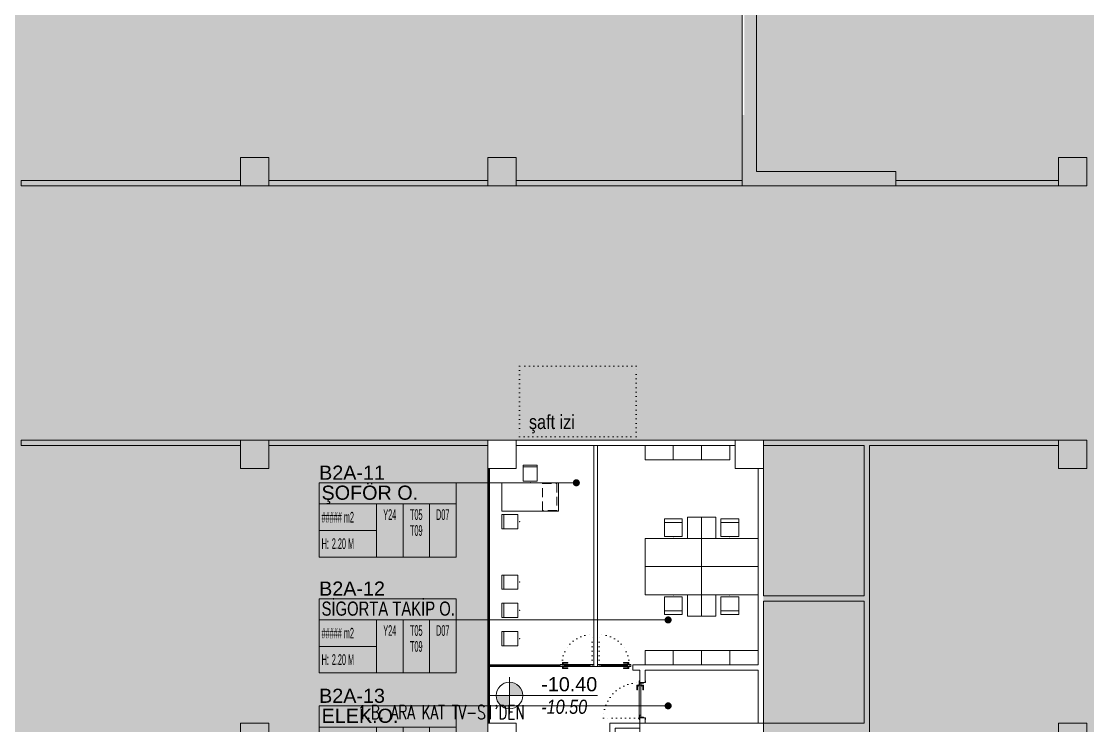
# Model space of a CAD drawing. Header units: metres. Extents: x -17582 to 152404, y -4219 to 29421.
# Drawn here: x 30340 to 33357, y 3273 to 5265 of the extents above; entities that cross this region are included whole.
import ezdxf
from ezdxf.enums import TextEntityAlignment as Align

# ---------------------------------------------------------------- set-up
doc = ezdxf.new("R2010")
doc.units = ezdxf.units.M
doc.header["$LTSCALE"] = 100
doc.header["$MEASUREMENT"] = 0
for name, pattern in [('DOT2', [0.125, 0, -0.125]), ('DOT5', [0.75, 0, -0.75]), ('HIDDEN', [0.375, 0.25, -0.125])]:
    doc.linetypes.add(name, pattern=pattern)
doc.layers.get('0').update_dxf_attribs({"color": 9, "lineweight": 9})
for name, color, linetype, lineweight in [('00', 9, 'Continuous', 9), ('01', 9, 'Continuous', 9), ('05', 9, 'Continuous', 9), ('06B', 9, 'Continuous', 9), ('06D', 9, 'Continuous', 9), ('09', 9, 'Continuous', 9), ('10', 9, 'Continuous', 9), ('11', 9, 'Continuous', 9), ('15', 9, 'Continuous', 9), ('20', 9, 'DOT2', 9), ('21', 9, 'Continuous', 9), ('21_mahal200', 9, 'Continuous', 9), ('E-KABLO', 7, 'Continuous', 30)]:
    doc.layers.add(name, color=color, linetype=linetype, lineweight=lineweight)
doc.styles.add('Arial', font='arial.ttf', dxfattribs={"height": 2.5})
doc.styles.add('E-YAZI', font='txttw.shx')
doc.styles.add('MuuM_TEXT-ITALIC', font='ARIALNI.TTF')
doc.styles.add('MuuM_TEXT-STANDART', font='ARIALN.TTF')
doc.dimstyles.new('MuuM_DIM200', dxfattribs={"dimscale": 20, "dimtxt": 2, "dimasz": 1, "dimexe": 1, "dimexo": 1, "dimgap": 1, "dimtad": 1, "dimdec": 1, "dimrnd": 0.5, "dimdsep": 46, "dimtxsty": 'MuuM_TEXT-STANDART', "dimblk": 'ARCHTICK', "dimcen": 0, "dimdle": 0.15, "dimclrd": 256, "dimclre": 256, "dimclrt": 256, "dimadec": 0, "dimazin": 0, "dimtfac": 5, "dimtdec": 1, "dimtix": 1, "dimtmove": 2, "dimatfit": 3, "dimldrblk": 'DOT', "dimfxl": 3, "dimfxlon": 1, "dimtolj": 1, "dimlwd": -1, "dimlwe": -1, "dimarcsym": 0})

# ---------------------------------------------------------------- blocks, each defined once
blk = doc.blocks.new('p-kolon_80x80')
blk.add_lwpolyline([(-40, -40), (40, -40), (40, 40), (-40, 40)], close=True)
blk = doc.blocks.new('2.Bod.Ara.Sitatik Elk.')
at = {"layer": '01'}
blk.add_lwpolyline([(4815, -3790), (4420, -3790), (4420, -3280), (4380, -3280), (4380, -3830), (4815, -3830)], close=True, dxfattribs=at)
blk.add_lwpolyline([(4130, -5950), (4130, -5950), (4130, -5950), (4130, -5400), (4400, -5400), (4400, -5950), (4400, -5950), (4400, -5950), (4440, -5950), (4440, -5350), (4090, -5350), (4090, -5950), (4130, -5950)], dxfattribs=at)
for p in [(3000, -3790), (3700, -3790), (5315, -3790), (3000, -4590), (3700, -4590), (4400, -4590), (5315, -4590), (3000, -5390), (3700, -5390), (5315, -5390)]:
    blk.add_blockref('p-kolon_80x80', p, dxfattribs=at)
blk = doc.blocks.new('gr-p-barel kilitli kapı kolu')
at = {"flags": 128}
for points in [[(-0.9, 0.8), (-0.9, 4.9), (-11.7, 4.9), (-11.7, 6.7), (0.9, 6.7), (0.9, 0.8)], [(-0.8, 5), (0.8, 6.6)]]:
    blk.add_lwpolyline(points, dxfattribs=at)
blk.add_lwpolyline([(-2.75, 0), (-2.75, 0.7), (2.75, 0.7), (2.75, 0)])
blk.add_lwpolyline([(-1.3, 0.7), (1.3, 0.7), (1.3, 0.8), (-1.3, 0.8)], close=True)
blk = doc.blocks.new('prf-scr2')
at = {"linetype": 'DOT2', "ltscale": 10}
blk.add_line((0, 0.2), (0, -1.1), dxfattribs=at)
for p, q in [((-0.1, -0.2), (0.1, -0.3)), ((0.1, -0.2), (-0.1, -0.2)), ((0.1, -0.3), (-0.1, -0.3)), ((-0.1, -0.3), (0.1, -0.4)), ((0.1, -0.4), (-0.1, -0.4)), ((0.1, -0.5), (-0.1, -0.4)), ((-0.1, -0.4), (0.1, -0.4)), ((0.1, -0.6), (-0.1, -0.5)), ((-0.1, -0.5), (0.1, -0.5)), ((-0.1, -0.6), (0.1, -0.7)), ((0.1, -0.6), (-0.1, -0.6)), ((-0.1, -0.6), (0.1, -0.6)), ((-0.1, -0.7), (0.1, -0.8)), ((0.1, -0.7), (-0.1, -0.7)), ((-0.1, -0.8), (0.1, -0.8)), ((0.1, -0.8), (-0.1, -0.8)), ((0.1, -0.2), (0, -0.1)), ((0, -0.2), (0.1, -0.2))]:
    blk.add_line(p, q)
blk.add_lwpolyline([(0.2, 0), (-0.2, 0), (-0.2, 0), (-0.1, -0.1), (0.1, -0.1), (0.2, 0), (0.2, 0)], close=True)
for points in [[(0.2, 0), (-0.2, 0)], [(-0.1, -0.1), (-0.1, -0.2), (-0.1, -0.2), (-0.1, -0.2), (-0.1, -0.2), (-0.1, -0.3), (-0.1, -0.3), (-0.1, -0.3), (-0.1, -0.3), (-0.1, -0.4), (-0.1, -0.4), (-0.1, -0.4), (-0.1, -0.4), (-0.1, -0.4), (-0.1, -0.5), (-0.1, -0.5), (-0.1, -0.5), (-0.1, -0.5), (-0.1, -0.5), (-0.1, -0.5), (-0.1, -0.6), (-0.1, -0.6), (-0.1, -0.6), (-0.1, -0.6), (-0.1, -0.6), (-0.1, -0.7), (-0.1, -0.7), (-0.1, -0.7), (-0.1, -0.7), (-0.1, -0.7), (-0.1, -0.8), (-0.1, -0.8), (-0.1, -0.8), (-0.1, -0.8), (0, -0.9), (0, -0.9), (0, -0.9), (0.1, -0.8), (0.1, -0.8), (0.1, -0.7), (0.1, -0.7), (0.1, -0.7), (0.1, -0.7), (0.1, -0.7), (0.1, -0.7), (0.1, -0.6), (0.1, -0.6), (0.1, -0.6), (0.1, -0.6), (0.1, -0.6), (0.1, -0.5), (0.1, -0.5), (0.1, -0.5), (0.1, -0.5), (0.1, -0.4), (0.1, -0.4), (0.1, -0.4), (0.1, -0.4), (0.1, -0.4), (0.1, -0.3), (0.1, -0.3), (0.1, -0.3), (0.1, -0.3), (0.1, -0.3), (0.1, -0.3), (0.1, -0.2), (0.1, -0.2), (0.1, -0.2), (0.1, -0.2), (0.1, -0.2), (0.1, -0.1)]]:
    blk.add_lwpolyline(points)
blk = doc.blocks.new('K-SAC-01')
at = {"layer": '10'}
for points in [[(-4.6, 16.2, -0.414214), (-4.5, 16.3), (-0.1, 16.3, -0.414214), (0, 16.2), (0, 5.9), (0.2, 5.9), (0.2, 16.2, 0.414214), (-0.1, 16.5), (-4.5, 16.5, 0.414214), (-4.8, 16.2), (-4.8, 15.3, 0.414214), (-4.5, 15), (-3.4, 15), (-3.4, 15.2), (-4.5, 15.2, -0.414214), (-4.6, 15.3)], [(0.2, 10.3, -0.414214), (0.5, 10.6), (1.5, 10.6, -0.414214), (1.8, 10.3), (1.8, 3.9, -0.414214), (1.5, 3.6, -0.414214), (1.2, 3.9), (1.2, 4.8), (0.2, 4.8), (0.2, -1.2, -0.414214), (-0.1, -1.5), (-4.5, -1.5, -0.414214), (-4.8, -1.2), (-4.8, -0.3, -0.414214), (-4.5, 0), (-3.4, 0), (-3.4, -0.2), (-4.5, -0.2, 0.414214), (-4.6, -0.3), (-4.6, -1.2, 0.414214), (-4.5, -1.3), (-0.1, -1.3, 0.414214), (0, -1.2), (0, 5), (1.4, 5), (1.4, 3.9, 0.414214), (1.5, 3.8, 0.414214), (1.6, 3.9), (1.6, 10.3, 0.414214), (1.5, 10.4), (0.5, 10.4, 0.414214), (0.4, 10.3), (0.4, 9.4), (0.2, 9.4)], [(-0.4, -2), (1, -1.4), (1, 1.5), (1.2, 1.5), (1.2, -1.5), (-0.3, -2.2, -14.796002)], [(99.8, 10.3, 0.414214), (99.5, 10.6), (98.5, 10.6, 0.414214), (98.2, 10.3), (98.2, 3.9, 0.414214), (98.5, 3.6, 0.414214), (98.8, 3.9), (98.8, 4.8), (99.8, 4.8), (99.8, -1.2, 0.414214), (100.1, -1.5), (104.5, -1.5, 0.414214), (104.8, -1.2), (104.8, -0.3, 0.414214), (104.5, 0), (103.4, 0), (103.4, -0.2), (104.5, -0.2, -0.414214), (104.6, -0.3), (104.6, -1.2, -0.414214), (104.5, -1.3), (100.1, -1.3, -0.414214), (100, -1.2), (100, 5), (98.6, 5), (98.6, 3.9, -0.414214), (98.5, 3.8, -0.414214), (98.4, 3.9), (98.4, 10.3, -0.414214), (98.5, 10.4), (99.5, 10.4, -0.414214), (99.6, 10.3), (99.6, 9.4), (99.8, 9.4)], [(104.6, 16.2, 0.414214), (104.5, 16.3), (100.1, 16.3, 0.414214), (100, 16.2), (100, 5.9), (99.8, 5.9), (99.8, 16.2, -0.414214), (100.1, 16.5), (104.5, 16.5, -0.414214), (104.8, 16.2), (104.8, 15.3, -0.414214), (104.5, 15), (103.4, 15), (103.4, 15.2), (104.5, 15.2, 0.414214), (104.6, 15.3)]]:
    blk.add_lwpolyline(points, format="xyb", close=True, dxfattribs=at)
for points in [[(98.8, 0.1), (98.8, 2.1), (99.1, 2.1), (99.1, 3.2), (1.5, 3.2), (1.5, 2.1), (1.8, 2.1), (1.8, 0.1), (1.5, 0.1), (1.5, 1.9), (1.2, 1.9), (1.2, 3.5), (99.4, 3.5), (99.4, 1.9), (99.1, 1.9), (99.1, 0.1)], [(98.8, 2.1), (98.8, 0.1), (99.4, 0.1), (99.4, -1.5), (1.2, -1.5), (1.2, 0.1), (1.8, 0.1), (1.8, 2.1), (2.1, 2.1), (2.1, -0.1), (1.5, -0.1), (1.5, -1.2), (99.1, -1.2), (99.1, -0.1), (98.5, -0.1), (98.5, 2.1), (98.8, 2.1)]]:
    blk.add_lwpolyline(points, dxfattribs=at)
for points in [[(2.1, 3), (8.1, 3), (8.1, -1), (2.1, -1)], [(2.4, 2.7), (7.8, 2.7), (7.8, -0.7), (2.4, -0.7)], [(98.5, 3), (92.5, 3), (92.5, -1), (98.5, -1)], [(98.2, 2.7), (92.8, 2.7), (92.8, -0.7), (98.2, -0.7)]]:
    blk.add_lwpolyline(points, close=True, dxfattribs=at)
blk.add_circle((-0.9, -2.5), 0.55, dxfattribs=at)
at = {"layer": '20', "linetype": 'HIDDEN'}
for points in [[(-0.2, -1.3), (-0.2, 0), (-1.7, 0), (-1.7, -1.3)], [(-0.4, -2), (-0.4, -0.2), (-1.5, -0.2), (-1.5, -2)]]:
    blk.add_lwpolyline(points, dxfattribs=at)
at = {"layer": '20'}
blk.add_lwpolyline([(-0.9, -2.5), (-0.9, -102.9)], dxfattribs=at)
blk.add_arc((-0.9, -2.5), 100.4, 270, 1.5131, dxfattribs=at)
at = {"layer": '06B'}
blk.add_blockref('gr-p-barel kilitli kapı kolu', (91.4, 3.5), dxfattribs=at)
at = {"layer": '06B', "xscale": -1, "rotation": 180}
blk.add_blockref('gr-p-barel kilitli kapı kolu', (91.4, -1.5), dxfattribs=at)
at = {"layer": '10', "xscale": -1, "rotation": 90}
blk.add_blockref('prf-scr2', (1.5, 1), dxfattribs=at)
at = {"layer": '10', "rotation": 270}
blk.add_blockref('prf-scr2', (99.1, 1.2), dxfattribs=at)
blk = doc.blocks.new('p-masa-80x160')
at = {"linetype": 'DOT5'}
blk.add_lwpolyline([(0, 0), (0, 0)], dxfattribs=at)
blk.add_lwpolyline([(0, 0), (0, -80), (160, -80), (160, 0)], close=True)
at = {"color": 251, "linetype": 'HIDDEN'}
blk.add_lwpolyline([(155, -2), (155, -78), (115, -78), (115, -2)], close=True, dxfattribs=at)
blk = doc.blocks.new('p-sandalye')
blk.add_line((-45, 20), (-45, -20))
blk.add_lwpolyline([(-5, 20), (-50, 20), (-50, -20), (-5, -20)], close=True)
blk.add_point((0, 0.1))
blk = doc.blocks.new('p-çalışma birimi-02')
at = {"rotation": 270}
blk.add_blockref('p-sandalye', (80, -80), dxfattribs=at)
for name, p in [('p-masa-80x160', (0, -80)), ('p-sandalye', (50, -190.1))]:
    blk.add_blockref(name, p)
blk = doc.blocks.new('prf-10x10')
blk.add_lwpolyline([(-5, -5), (5, -5), (5, 5), (-5, 5)], close=True)
at = {"color": 255}
blk.add_solid([(-5, -5), (5, -5), (-5, 5), (5, 5)], dxfattribs=at)
at = {"layer": '10'}
blk.add_point((0, 0), dxfattribs=at)
blk = doc.blocks.new('p-al-01')
at = {"layer": '06B'}
for points in [[(27, 4.3), (27, 10.6), (42, 10.6), (42, 8.7), (29.3, 8.7), (29.3, 8.7), (29.3, 4.3), (27, 4.3)], [(27, -0.7), (27, -6.9), (42, -6.9), (42, -5), (29.3, -5), (29.3, -5), (29.3, -0.7), (27, -0.7)]]:
    blk.add_lwpolyline(points, dxfattribs=at)
at = {"layer": '06D'}
for p, q in [((115.7, 4.3), (28.8, 4.3)), ((28.8, -0.7), (115.7, -0.7))]:
    blk.add_line(p, q, dxfattribs=at)
at = {"layer": '10'}
for points in [[(25.7, -0.7), (25.7, 4.3), (20.7, 4.3), (20.7, -0.7)], [(30.7, -0.7), (30.7, 4.3), (25.7, 4.3), (25.7, -0.7)], [(110.7, -0.7), (110.7, 4.3), (105.7, 4.3), (105.7, -0.7)], [(115.7, -0.7), (115.7, 4.3), (110.7, 4.3), (110.7, -0.7)]]:
    blk.add_lwpolyline(points, close=True, dxfattribs=at)
at = {"layer": '15'}
blk.add_lwpolyline([(105.7, 1.8), (30.7, 1.8)], dxfattribs=at)
at = {"layer": '20'}
blk.add_lwpolyline([(110.7, -0.7), (110.7, -85.7)], dxfattribs=at)
blk.add_arc((110.7, -0.7), 85, 180, 270, dxfattribs=at)
blk = doc.blocks.new('0_elevationtarget-p-bk')
h = blk.add_hatch(color=250)
h.paths.add_polyline_path([(1.88, 0, 0.414214), (0, 1.88), (0, 0)])
h.paths.add_polyline_path([(0, 0), (-1.88, 0, 0.414214), (0, -1.88)])
blk.add_line((0, -2.62), (0, 2.62))
blk.add_lwpolyline([(12.45, 0), (-3, 0)])
blk.add_circle((0, 0), 1.88)
at = {"style": 'Arial'}
blk.add_attdef('BITMISKOT', text='', height=2, dxfattribs=at).set_placement((4.5, 0), align=Align.BOTTOM_LEFT)
at = {"style": 'MuuM_TEXT-ITALIC'}
blk.add_attdef('FINISHINGFLOORLEVEL', text='', height=2, dxfattribs=at).set_placement((4.5, -0.59), align=Align.TOP_LEFT)
blk = doc.blocks.new('_ArchTick')
at = {"color": 0, "linetype": 'ByBlock', "const_width": 0.15}
blk.add_lwpolyline([(-0.5, -0.5), (0.5, 0.5)], dxfattribs=at)
blk = doc.blocks.new('_Dot')
at = {"color": 0, "linetype": 'ByBlock', "lineweight": -2}
blk.add_line((-0.5, 0), (-1, 0), dxfattribs=at)
at = {"color": 0, "linetype": 'ByBlock', "const_width": 0.5}
blk.add_lwpolyline([(-0.25, 0, 1), (0.25, 0, 1)], format="xyb", close=True, dxfattribs=at)
blk = doc.blocks.new('0_roomno2')
blk.add_lwpolyline([(19.38, -10.5), (0, -10.5), (0, 0), (19.38, 0)], close=True)
for points in [[(0, -3), (19.38, -3)], [(8.12, -3), (8.12, -10.5)], [(11.88, -3), (11.88, -10.5)], [(15.62, -3), (15.62, -10.5)], [(0, -6.75), (8.12, -6.75)]]:
    blk.add_lwpolyline(points)
at = {"style": 'MuuM_TEXT-STANDART', "width": 0.6}
blk.add_text('H:', height=1.5, dxfattribs=at).set_placement((0.35, -8.61), align=Align.MIDDLE_LEFT)
at = {"style": 'Arial'}
blk.add_attdef('ODANO', (0, 1.17), '', height=2, dxfattribs=at)
blk.add_attdef('MEKANADI', text='', height=2, dxfattribs=at).set_placement((0.35, -3), align=Align.BOTTOM_LEFT)
at = {"style": 'MuuM_TEXT-STANDART', "width": 0.6}
for tag, p in [('M2', (0.35, -4.88)), ('TEMIZTAVANYUKSEKLIGI', (1.8, -8.61))]:
    blk.add_attdef(tag, text='', height=1.5, dxfattribs=at).set_placement(p, align=Align.MIDDLE_LEFT)
for tag, p in [('YER01', (10, -4.5)), ('TAVAN01', (13.75, -4.5)), ('DUVAR01', (17.5, -4.5)), ('YER02', (10, -6.75)), ('TAVAN02', (13.75, -6.75)), ('DUVAR02', (17.5, -6.75)), ('YER03', (10, -9)), ('TAVAN03', (13.75, -9)), ('DUVAR03', (17.5, -9))]:
    blk.add_attdef(tag, text='', height=1.5, dxfattribs=at).set_placement(p, align=Align.MIDDLE_CENTER)
blk = doc.blocks.new('p-sandalye-03')
for points in [[(-5, -25.1), (-5, 24.9), (-55, 24.9), (-55, -25.1), (-5, -25.1)], [(-55, 24.9), (-45, 24.9), (-45, -25.1), (-55, -25.1)]]:
    blk.add_lwpolyline(points)
blk.add_point((0, -0.1))
blk = doc.blocks.new('m-calisma unitesi 02')
at = {"ltscale": 0.5}
blk.add_lwpolyline([(-160, 140), (-160, 80), (-120, 80), (-120, 140)], close=True, dxfattribs=at)
blk.add_lwpolyline([(0, 80), (0, 0), (-160, 0), (-160, 80)], close=True)
at = {"linetype": 'DOT5'}
blk.add_lwpolyline([(-160, 80), (-160, 80)], dxfattribs=at)
at = {"rotation": 270}
blk.add_blockref('p-sandalye-03', (-80, 80), dxfattribs=at)
blk = doc.blocks.new('gr-p-birim')
blk.add_lwpolyline([(-0.5, -0.5), (0.5, -0.5), (0.5, 0.5), (-0.5, 0.5)], close=True)
blk = doc.blocks.new('*U259')
at = {"layer": '06D'}
blk.add_lwpolyline([(-2.5, 205), (2.5, 205), (2.5, 0), (-2.5, 0)], close=True, dxfattribs=at)
at = {"layer": '15'}
blk.add_lwpolyline([(0, 200), (0, 5)], dxfattribs=at)
at = {"layer": '10', "xscale": 0.5, "yscale": 0.5, "rotation": 90}
for p in [(0, 202.5), (0, 2.5)]:
    blk.add_blockref('prf-10x10', p, dxfattribs=at)
blk = doc.blocks.new('2.Bod.Ara.Mimari Elk.')
at = {"layer": '00'}
for points in [[(2960, -3830), (2340, -3830), (2340, -3815), (2960, -3815)], [(3040, -3830), (3660, -3830), (3660, -3815), (3040, -3815)], [(4380, -3830), (3740, -3830), (3740, -3815), (4380, -3815)], [(4815, -3815), (5275, -3815), (5275, -3830), (4815, -3830)], [(2340, -4550), (2960, -4550), (2960, -4565), (2340, -4565)], [(3040, -4550), (3660, -4550), (3660, -4565), (3040, -4565)], [(4360, -4550), (3740, -4550), (3740, -4565), (4360, -4565)]]:
    blk.add_lwpolyline(points, close=True, dxfattribs=at)
for points in [[(4740, -4565), (5275, -4565), (5275, -4550), (4440, -4550), (4440, -4565)], [(4440, -4565), (4725, -4565)], [(4725, -5790), (4725, -5935), (4440, -5935), (4440, -5950), (4740, -5950), (4740, -4565)], [(4725, -4565), (4725, -4990)], [(4740, -5348.6), (4740, -4565)], [(4725, -4975), (4725, -4990), (4440, -4990), (4440, -4630), (4425, -4630), (4425, -5185)], [(4740, -5205), (4740, -5205), (4740, -4975)], [(4425, -5200), (4425, -5350), (4425, -5350), (4440, -5350), (4440, -5005), (4725, -5005), (4725, -5205)], [(4725, -5005), (4725, -5350), (4440, -5350)], [(4105, -5200), (4105, -5235), (4090, -5235), (4090, -5200), (4070, -5200), (4070, -5185), (4105, -5185), (4105, -5185), (4425, -5185)], [(4425, -5200), (4105, -5200)], [(4090, -5350), (4090, -5335), (4105, -5335), (4105, -5350)], [(4090, -5580), (4020, -5580), (4020, -5365), (4090, -5365), (4090, -5350), (4005, -5350), (4005, -5365), (4005, -5365), (4005, -6000), (4090, -6000), (4090, -6090), (4105, -6090), (4105, -5950)]]:
    blk.add_lwpolyline(points, dxfattribs=at)
at = {"layer": '06D'}
for points in [[(3660, -5350), (3660, -4635)], [(3665, -5350), (3665, -4635)]]:
    blk.add_lwpolyline(points, dxfattribs=at)
at = {"layer": '11'}
blk.add_lwpolyline([(3960, -4565), (3960, -5190), (3970, -5190), (3970, -5185), (3970, -5185), (3970, -4565)], close=True, dxfattribs=at)
at = {"layer": '15'}
blk.add_lwpolyline([(3662.5, -5350), (3662.5, -4635)], dxfattribs=at)
at = {"layer": '20'}
blk.add_lwpolyline([(3750, -4540), (4080, -4540), (4080, -4340), (3750, -4340)], close=True, dxfattribs=at)
at = {"extrusion": (0, 0, -1), "zscale": -1, "rotation": 180}
blk.add_blockref('p-al-01', (-3844.3, -5185.4), dxfattribs=at)
at = {"extrusion": (0, 0, -1), "xscale": -1, "zscale": -1, "rotation": 180}
blk.add_blockref('p-al-01', (-4085.7, -5185.4), dxfattribs=at)
at = {"xscale": -1}
for name, p, rotation in [('*U259', (3865, -5187.5), 90), ('K-SAC-01', (4090, -5335.6), 270)]:
    blk.add_blockref(name, p, dxfattribs=dict(at, rotation=rotation))
at = {"layer": '05', "xscale": 40, "yscale": 80, "rotation": 90}
for p in [(4145, -4585), (4225, -4585), (4305, -4585), (4145, -5165), (4225, -5165), (4305, -5165), (4385, -5165)]:
    blk.add_blockref('gr-p-birim', p, dxfattribs=at)
at = {"layer": '05'}
for name, p in [('p-çalışma birimi-02', (3700, -4590.3)), ('m-calisma unitesi 02', (4425, -4907.5)), ('p-sandalye', (3750, -4951.3)), ('p-sandalye', (3750, -5031.3)), ('p-sandalye', (3750, -5111.3))]:
    blk.add_blockref(name, p, dxfattribs=at)
at = {"layer": '05', "xscale": -1}
blk.add_blockref('m-calisma unitesi 02', (4105, -4907.5), dxfattribs=at)
at = {"layer": '05', "rotation": 180}
blk.add_blockref('m-calisma unitesi 02', (4105, -4907.5), dxfattribs=at)
at = {"layer": '05', "xscale": -1, "rotation": 180}
blk.add_blockref('m-calisma unitesi 02', (4425, -4907.5), dxfattribs=at)
at = {"layer": '10', "xscale": 0.5, "yscale": 0.5, "rotation": 180}
for p in [(3662.5, -4632.5), (3662.5, -4742), (3662.5, -4854), (3662.5, -4966), (3662.5, -5078), (3662.5, -5187.5), (3662.5, -5347.5)]:
    blk.add_blockref('prf-10x10', p, dxfattribs=at)
at = {"layer": '21', "xscale": 20, "yscale": 20, "zscale": 20}
blk.add_blockref('0_elevationtarget-p-bk', (3721.3, -5272.2), dxfattribs=at).add_auto_attribs({'BITMISKOT': '-10.40', 'FINISHINGFLOORLEVEL': '-10.50'})
at = {"layer": '21_mahal200'}
ref = blk.add_blockref('0_roomno2', (3182.6, -4670.3), dxfattribs=dict(at, xscale=20, yscale=20, zscale=20))
ref.add_attrib('ODANO', 'B2A-11', (3182.6, -4661.7), dxfattribs={"layer": '0', "height": 40, "style": 'Arial'})
ref.add_attrib('MEKANADI', 'ŞOFÖR O.', dxfattribs={"layer": '0', "height": 40, "style": 'Arial'}).set_placement((3189.6, -4730.3), align=Align.BOTTOM_LEFT)
ref.add_attrib('M2', '##### m2', dxfattribs={"layer": '0', "height": 30, "style": 'MuuM_TEXT-STANDART', "width": 0.6}).set_placement((3189.6, -4767.8), align=Align.MIDDLE_LEFT)
ref.add_attrib('TEMIZTAVANYUKSEKLIGI', '2.20 M', dxfattribs={"layer": '0', "height": 30, "style": 'MuuM_TEXT-STANDART', "width": 0.6}).set_placement((3218.6, -4842.5), align=Align.MIDDLE_LEFT)
ref.add_attrib('YER01', 'Y24', dxfattribs={"layer": '0', "height": 30, "style": 'MuuM_TEXT-STANDART', "width": 0.6}).set_placement((3382.6, -4760.3), align=Align.MIDDLE_CENTER)
ref.add_attrib('TAVAN01', 'T05', dxfattribs={"layer": '0', "height": 30, "style": 'MuuM_TEXT-STANDART', "width": 0.6}).set_placement((3457.6, -4760.3), align=Align.MIDDLE_CENTER)
ref.add_attrib('DUVAR01', 'D07', dxfattribs={"layer": '0', "height": 30, "style": 'MuuM_TEXT-STANDART', "width": 0.6}).set_placement((3532.6, -4760.3), align=Align.MIDDLE_CENTER)
ref.add_attrib('TAVAN02', 'T09', dxfattribs={"layer": '0', "height": 30, "style": 'MuuM_TEXT-STANDART', "width": 0.6}).set_placement((3457.6, -4805.3), align=Align.MIDDLE_CENTER)
ref = blk.add_blockref('0_roomno2', (3182.6, -4998.3), dxfattribs=dict(at, xscale=20, yscale=20, zscale=20))
ref.add_attrib('ODANO', 'B2A-12', (3182.6, -4989.7), dxfattribs={"layer": '0', "height": 40, "style": 'Arial'})
ref.add_attrib('MEKANADI', 'SİGORTA TAKİP O.', dxfattribs={"layer": '0', "height": 40, "style": 'Arial', "width": 0.75}).set_placement((3189.6, -5058.3), align=Align.BOTTOM_LEFT)
ref.add_attrib('M2', '##### m2', dxfattribs={"layer": '0', "height": 30, "style": 'MuuM_TEXT-STANDART', "width": 0.6}).set_placement((3189.6, -5095.8), align=Align.MIDDLE_LEFT)
ref.add_attrib('TEMIZTAVANYUKSEKLIGI', '2.20 M', dxfattribs={"layer": '0', "height": 30, "style": 'MuuM_TEXT-STANDART', "width": 0.6}).set_placement((3218.6, -5170.5), align=Align.MIDDLE_LEFT)
ref.add_attrib('YER01', 'Y24', dxfattribs={"layer": '0', "height": 30, "style": 'MuuM_TEXT-STANDART', "width": 0.6}).set_placement((3382.6, -5088.3), align=Align.MIDDLE_CENTER)
ref.add_attrib('TAVAN01', 'T05', dxfattribs={"layer": '0', "height": 30, "style": 'MuuM_TEXT-STANDART', "width": 0.6}).set_placement((3457.6, -5088.3), align=Align.MIDDLE_CENTER)
ref.add_attrib('DUVAR01', 'D07', dxfattribs={"layer": '0', "height": 30, "style": 'MuuM_TEXT-STANDART', "width": 0.6}).set_placement((3532.6, -5088.3), align=Align.MIDDLE_CENTER)
ref.add_attrib('TAVAN02', 'T09', dxfattribs={"layer": '0', "height": 30, "style": 'MuuM_TEXT-STANDART', "width": 0.6}).set_placement((3457.6, -5133.3), align=Align.MIDDLE_CENTER)
ref = blk.add_blockref('0_roomno2', (3182.6, -5301.5), dxfattribs=dict(at, xscale=20, yscale=20, zscale=20))
ref.add_attrib('ODANO', 'B2A-13', (3182.6, -5292.9), dxfattribs={"layer": '0', "height": 40, "style": 'Arial'})
ref.add_attrib('MEKANADI', 'ELEK.O.', dxfattribs={"layer": '0', "height": 40, "style": 'Arial'}).set_placement((3189.6, -5361.5), align=Align.BOTTOM_LEFT)
ref.add_attrib('M2', '####m2', dxfattribs={"layer": '0', "height": 30, "style": 'MuuM_TEXT-STANDART', "width": 0.6}).set_placement((3189.6, -5399), align=Align.MIDDLE_LEFT)
ref.add_attrib('TEMIZTAVANYUKSEKLIGI', '2.40 M', dxfattribs={"layer": '0', "height": 30, "style": 'MuuM_TEXT-STANDART', "width": 0.6}).set_placement((3218.6, -5473.7), align=Align.MIDDLE_LEFT)
ref.add_attrib('YER01', 'Y02', dxfattribs={"layer": '0', "height": 30, "style": 'MuuM_TEXT-STANDART', "width": 0.6}).set_placement((3382.6, -5391.5), align=Align.MIDDLE_CENTER)
ref.add_attrib('TAVAN01', 'T09', dxfattribs={"layer": '0', "height": 30, "style": 'MuuM_TEXT-STANDART', "width": 0.6}).set_placement((3457.6, -5391.5), align=Align.MIDDLE_CENTER)
ref.add_attrib('DUVAR01', 'D07', dxfattribs={"layer": '0', "height": 30, "style": 'MuuM_TEXT-STANDART', "width": 0.6}).set_placement((3532.6, -5391.5), align=Align.MIDDLE_CENTER)
at = {"layer": '21', "style": 'MuuM_TEXT-STANDART'}
blk.add_text('şaft izi ', height=40, dxfattribs=at).set_placement((3776.5, -4518.2))
at = {"layer": '21_mahal200'}
for points in [[(3910.5, -4670.3), (3570.1, -4670.3)], [(4170.3, -5058.3), (3570.1, -5058.3)], [(4170.3, -5301.5), (3570.1, -5301.5)]]:
    blk.add_leader(points, dimstyle='MuuM_DIM200', override={"dimasz": 1, "dimfxl": 10}, dxfattribs=at)

msp = doc.modelspace()

# ---------------------------------------------------------------- hatches: boundary and pattern name
at = {"layer": '09'}
h = msp.add_hatch(dxfattribs=at)
h.set_pattern_fill('DOTS', color=254, scale=500, style=0)
h.paths.add_polyline_path([(36440, 0), (35520, 0), (35525, 3280), (34820, 3280), (34820, 2400), (34470, 2400), (34470, 3000), (34820, 3000), (34820, 3280), (35525, 3280), (35525, 4080), (36440, 4080), (36440, 4815), (37107.6, 4815), (37126.2, 4852.7), (37840, 4695.3), (37840, 5012.9), (37032, 5412.5), (34612.7, 6498.2), (32733, 7160.3), (31694.6, 7435.8), (30863.6, 8784.4), (29981.2, 8784.4), (28060, 7479.7), (28040, 7466.1), (28040, 6780), (28745, 6780), (28745, 6430), (28040, 6430), (28040, 0), (28040, -500), (36440, -500)])
h.paths.add_polyline_path([(31660, 2400), (32440, 2400), (32440, 4080), (31660, 4080)], flags=16)
h.paths.add_polyline_path([(32380, 4800), (32381.6, 4800), (32381.6, 5000), (32385.5, 5000), (32385.5, 5350), (32380, 5350)], flags=16)
h.paths.add_polyline_path([(29210, 2690), (28860, 2690), (28860, 3280), (29210, 3280)], flags=16)
h.paths.add_polyline_path([(33355, 6040), (32690, 6040), (32690, 6390), (33355, 6390), (33355, 6670)], flags=16)

# ---------------------------------------------------------------- block references
at = {"layer": '06D'}
for name in ['2.Bod.Ara.Sitatik Elk.', '2.Bod.Ara.Mimari Elk.']:
    msp.add_blockref(name, (28000, 8630), dxfattribs=at)

# ---------------------------------------------------------------- texts
at = {"layer": 'E-KABLO', "color": 3, "linetype": 'Continuous', "style": 'E-YAZI', "width": 0.7}
msp.add_text("1.B. ARA KAT TV-S1'DEN", height=40, dxfattribs=at).set_placement((31292.7, 3290.5))

doc.saveas('drawing.dxf')
